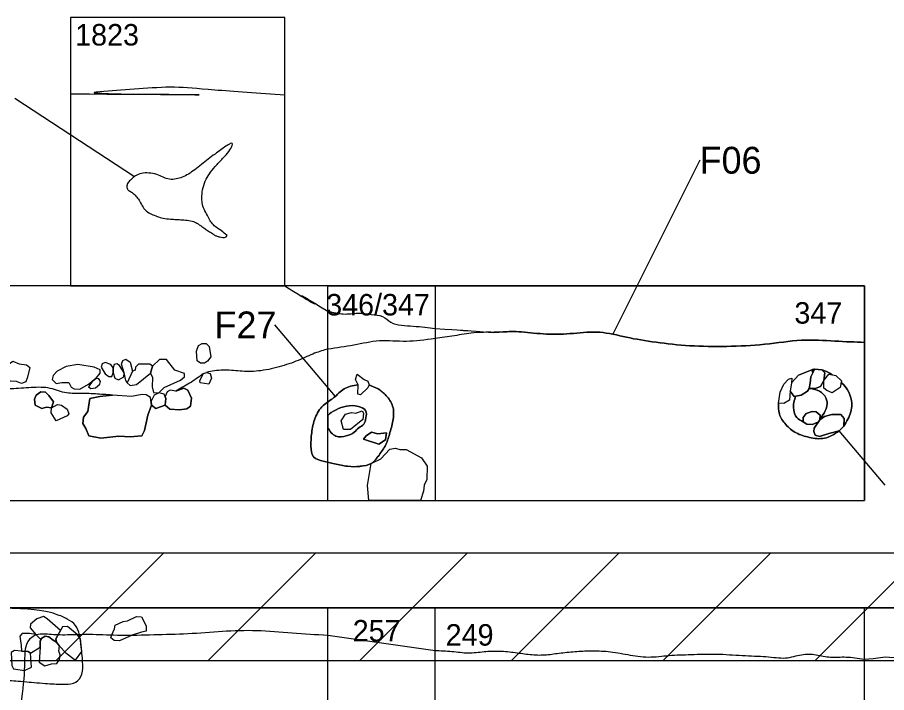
# Model space of a CAD drawing. Extents: x -271.8 to -179.5, y -302.5 to -251.
# Drawn here: x -257.79 to -241.59, y -263.58 to -251 of the extents above; entities that cross this region are included whole.
import ezdxf

# ---------------------------------------------------------------- set-up
doc = ezdxf.new("R2010")
doc.units = 0
for name, color, linetype in [('Brick', 7, 'Continuous'), ('Feature 15', 7, 'Continuous'), ('Feature Labels', 7, 'Continuous'), ('Fenceline Trench', 7, 'Continuous'), ('Limits of Excavation', 7, 'Continuous'), ('Mulberry Road Bed', 7, 'Continuous'), ('Pi Sunyer Trench', 7, 'Continuous'), ('Posthole', 7, 'Continuous'), ('Postmolds', 7, 'Continuous'), ('Quadrat Boundaries', 7, 'Continuous'), ('Quadrat Numbers', 7, 'Continuous'), ('Sediment Boundaries', 7, 'Continuous'), ('Stone', 7, 'Continuous'), ('Treehole Feature', 7, 'Continuous')]:
    doc.layers.add(name, color=color, linetype=linetype)

msp = doc.modelspace()

# ---------------------------------------------------------------- linework, layer by layer
at = {"layer": 'Brick'}
for p, q in [((-256.983, -262.424), (-257.231, -262.206)), ((-257.443, -262.499), (-257.56, -262.482)), ((-257.35, -262.595), (-257.443, -262.499)), ((-257.71, -262.811), (-257.587, -262.815))]:
    msp.add_line(p, q, dxfattribs=at)
for points in [[(-251.444, -258.022), (-251.438, -257.848), (-251.486, -257.746), (-251.456, -257.65), (-251.324, -257.746), (-251.258, -257.776), (-251.234, -257.848), (-251.258, -257.902), (-251.39, -258.034)], [(-242.967, -258.588), (-242.859, -258.539), (-242.832, -258.499), (-242.825, -258.413), (-242.898, -258.35), (-242.974, -258.343), (-243.086, -258.38), (-243.143, -258.456), (-243.143, -258.535), (-243.073, -258.578)], [(-255.883, -262.616), (-255.986, -262.612), (-256.044, -262.562), (-256.028, -262.507), (-255.975, -262.393), (-255.967, -262.328), (-255.814, -262.256), (-255.734, -262.244), (-255.565, -262.167), (-255.473, -262.171), (-255.389, -262.336), (-255.385, -262.439), (-255.473, -262.459), (-255.646, -262.511)], [(-256.587, -262.818), (-256.613, -262.579), (-256.675, -262.499), (-256.852, -262.351), (-256.944, -262.355), (-257.074, -262.581), (-257.059, -262.642), (-257.001, -262.719), (-256.886, -262.842), (-256.702, -262.979)], [(-257.001, -262.719), (-257.059, -262.642), (-257.12, -262.604), (-257.204, -262.543), (-257.269, -262.531), (-257.334, -262.566), (-257.365, -262.623), (-257.361, -262.734), (-257.384, -263.018), (-257.273, -263.083), (-257.15, -263.045), (-257.051, -263.037), (-257.001, -262.964), (-256.993, -262.876), (-257.016, -262.811)], [(-257.541, -262.849), (-257.587, -262.815), (-257.71, -262.811), (-257.844, -262.799), (-257.901, -262.834), (-257.89, -263.079), (-257.863, -263.14), (-257.656, -263.168), (-257.522, -263.106)]]:
    msp.add_lwpolyline(points, close=True, dxfattribs=at)
for points in [[(-257.231, -262.206), (-257.304, -262.164), (-257.426, -262.206), (-257.541, -262.305), (-257.549, -262.378), (-257.443, -262.499), (-257.35, -262.595)], [(-257.059, -262.642), (-257.074, -262.581), (-256.983, -262.424)], [(-257.56, -262.482), (-257.698, -262.482), (-257.74, -262.528), (-257.717, -262.704), (-257.71, -262.811)], [(-257.361, -262.734), (-257.365, -262.623), (-257.35, -262.595)], [(-257.35, -262.595), (-257.334, -262.566), (-257.269, -262.531), (-257.204, -262.543), (-257.12, -262.604), (-257.059, -262.642)], [(-257.587, -262.815), (-257.541, -262.849), (-257.361, -262.734)]]:
    msp.add_lwpolyline(points, dxfattribs=at)
at = {"layer": 'Feature 15'}
msp.add_line((-252, -262.511), (-250, -262.797), dxfattribs=at)
for points in [[(-222.4, -261), (-222.4, -262), (-260, -262), (-260, -272)], [(-242, -262.962), (-241.836, -262.949), (-241.614, -262.916), (-241.368, -262.936), (-241.185, -262.978), (-240.913, -262.972), (-240.674, -262.946), (-240.477, -262.952), (-240.287, -262.972), (-240, -262.975)]]:
    msp.add_lwpolyline(points, dxfattribs=at)
for points in [[(-258.089, -269.357), (-258.083, -269.305), (-258.035, -268.895), (-257.97, -268.088), (-257.904, -267.02), (-257.937, -266.15), (-257.804, -265.538), (-257.795, -264.845), (-257.747, -263.992), (-257.632, -263.201), (-257.669, -262.666), (-257.437, -262.459), (-257.165, -262.503), (-256.82, -262.505), (-256.398, -262.487), (-255.868, -262.521), (-255.249, -262.501), (-254.609, -262.489), (-253.966, -262.434), (-253.33, -262.409), (-252.668, -262.477), (-252.221, -262.5), (-252, -262.511)], [(-250, -262.797), (-249.902, -262.8), (-249.688, -262.808), (-249.38, -262.857), (-249.089, -262.814), (-248.805, -262.801), (-248.504, -262.833), (-248.23, -262.878), (-247.96, -262.888), (-247.695, -262.845), (-247.399, -262.817), (-247.104, -262.799), (-246.782, -262.808), (-246.414, -262.875), (-246.028, -262.94), (-245.64, -262.881), (-245.241, -262.875), (-244.766, -262.853), (-244.267, -262.898), (-243.822, -262.902), (-243.461, -262.965), (-243.172, -262.856), (-242.899, -262.866), (-242.637, -262.939), (-242.344, -262.904), (-242.124, -262.941), (-242, -262.962)]]:
    msp.add_open_spline(points, degree=3, dxfattribs=at)
at = {"layer": 'Feature Labels'}
for p, q in [((-257.833, -252.506), (-255.606, -253.964)), ((-245.071, -253.662), (-246.69, -256.903)), ((-252.998, -256.731), (-251.863, -258.066)), ((-241.614, -259.715), (-242.471, -258.707))]:
    msp.add_line(p, q, dxfattribs=at)
at = {"layer": 'Fenceline Trench'}
for p, q in [((-242.928, -257.553), (-242.795, -257.566)), ((-242.382, -258.618), (-242.471, -258.707))]:
    msp.add_line(p, q, dxfattribs=at)
for points in [[(-250.273, -260), (-242, -260), (-242, -257.056)], [(-243.358, -257.811), (-243.229, -257.668), (-242.98, -257.569)], [(-254.261, -257.615), (-254.193, -257.639), (-254.172, -257.725), (-254.22, -257.832), (-254.382, -257.811), (-254.389, -257.767), (-254.316, -257.639)], [(-251.438, -257.848), (-251.486, -257.746), (-251.456, -257.65), (-251.324, -257.746), (-251.258, -257.776), (-251.234, -257.848)], [(-243.599, -258.191), (-243.573, -257.986), (-243.503, -257.837), (-243.414, -257.741), (-243.351, -257.721), (-243.358, -257.811)], [(-242.598, -257.66), (-242.531, -257.672), (-242.428, -257.774), (-242.433, -257.8)], [(-260, -257.795), (-260, -260), (-251.24, -260)], [(-254.836, -257.963), (-254.688, -257.908), (-254.613, -257.949), (-254.544, -258.097), (-254.561, -258.242), (-254.63, -258.293), (-254.764, -258.311), (-254.947, -258.3), (-255.033, -258.225)], [(-257.151, -258.273), (-257.244, -258.263), (-257.334, -258.287), (-257.458, -258.228), (-257.471, -258.114), (-257.437, -258.042), (-257.351, -257.98), (-257.265, -257.984), (-257.203, -258.049)], [(-257.203, -258.049), (-257.113, -258.163), (-257.151, -258.273)], [(-255.285, -258.225), (-255.354, -258.414), (-255.416, -258.696), (-255.471, -258.796), (-255.688, -258.817), (-255.894, -258.803), (-256.235, -258.844), (-256.456, -258.8), (-256.514, -258.662), (-256.566, -258.569), (-256.555, -258.452), (-256.476, -258.342), (-256.438, -258.104), (-256.249, -258.063), (-256.015, -258.039)], [(-257.151, -258.273), (-257.041, -258.214), (-256.965, -258.228), (-256.858, -258.3), (-256.827, -258.386), (-256.862, -258.428), (-257.065, -258.517), (-257.155, -258.369), (-257.151, -258.273)], [(-255.033, -258.225), (-255.205, -258.287), (-255.285, -258.225)], [(-251.192, -259.314), (-251.012, -259.224), (-250.843, -259.044), (-250.741, -259.026), (-250.657, -259.05), (-250.543, -259.05), (-250.255, -259.206), (-250.152, -259.362), (-250.159, -259.614), (-250.207, -259.717), (-250.219, -259.831), (-250.273, -260)], [(-251.24, -260), (-251.264, -259.723), (-251.192, -259.314)]]:
    msp.add_lwpolyline(points, dxfattribs=at)
for points, degree in [([(-248.923, -256.869), (-249.037, -256.868), (-249.285, -256.867), (-249.641, -256.936), (-249.887, -256.969), (-250, -256.984)], 3), ([(-242, -257.056), (-242.164, -257.05), (-242.547, -257.037), (-243.163, -256.988), (-243.855, -257.107), (-244.569, -257.136), (-245.262, -257.13), (-245.9, -257.055), (-246.44, -256.969), (-246.936, -256.835), (-247.417, -256.894), (-247.926, -256.917), (-248.416, -256.847), (-248.752, -256.861), (-248.914, -256.868), (-248.923, -256.869)], 3), ([(-250, -256.984), (-250.199, -257.012), (-250.534, -257.058), (-251.048, -257.002), (-251.511, -257.116), (-251.841, -257.16), (-252, -257.182)], 3), ([(-252, -257.182), (-252.08, -257.203), (-252.234, -257.246), (-252.545, -257.395), (-252.902, -257.52), (-253.306, -257.604), (-253.641, -257.599), (-253.959, -257.555), (-254.164, -257.596), (-254.261, -257.615)], 3), ([(-242.98, -257.569), (-242.963, -257.564), (-242.945, -257.558), (-242.928, -257.553)], 2), ([(-242.795, -257.566), (-242.76, -257.578), (-242.691, -257.602), (-242.629, -257.641), (-242.598, -257.66)], 3), ([(-254.316, -257.639), (-254.407, -257.703), (-254.575, -257.82), (-254.754, -257.918), (-254.836, -257.963)], 3), ([(-256.015, -258.039), (-256.125, -258.031), (-256.34, -258.015), (-256.631, -258.003), (-256.903, -258.014), (-257.208, -257.879), (-257.569, -257.902), (-257.834, -257.918), (-257.937, -257.924)], 3), ([(-251.192, -259.314), (-251.242, -259.344), (-251.404, -259.372), (-251.628, -259.377), (-251.884, -259.311), (-252.086, -259.277), (-252.298, -259.214), (-252.325, -258.991), (-252.308, -258.749), (-252.254, -258.455), (-252.102, -258.213), (-251.877, -258.102), (-251.716, -257.894), (-251.537, -257.864), (-251.438, -257.848)], 3), ([(-251.234, -257.848), (-251.178, -257.869), (-251.063, -257.914), (-250.911, -258.037), (-250.77, -258.237), (-250.771, -258.485), (-250.845, -258.741), (-250.907, -258.967), (-251.051, -259.16), (-251.133, -259.279), (-251.192, -259.314)], 3), ([(-242.433, -257.8), (-242.41, -257.824), (-242.342, -257.893), (-242.236, -258.069), (-242.227, -258.355), (-242.331, -258.532), (-242.382, -258.618)], 3), ([(-242.471, -258.707), (-242.563, -258.766), (-242.737, -258.877), (-243.033, -258.83), (-243.282, -258.759), (-243.474, -258.591), (-243.608, -258.398), (-243.602, -258.249), (-243.599, -258.191)], 3)]:
    msp.add_open_spline(points, degree=degree, dxfattribs=at)
at = {"layer": 'Limits of Excavation'}
for points in [[(-252.8, -256), (-252.8, -251), (-256.8, -251), (-256.8, -256)], [(-256.8, -256), (-260, -256), (-260, -260), (-242, -260), (-242, -256), (-252.8, -256)], [(-222.4, -262), (-260, -262), (-260, -274.5), (-260.5, -274.5), (-260.5, -280.5), (-260, -280.5), (-260, -282.5), (-230, -282.5)]]:
    msp.add_lwpolyline(points, dxfattribs=at)
at = {"layer": 'Mulberry Road Bed'}
for points in [[(-252.8, -252.449), (-253.28, -252.415), (-254.258, -252.349), (-254.839, -252.283), (-255.535, -252.332), (-256.182, -252.382), (-256.8, -252.432), (-252.8, -252.449), (-256.8, -252.432)], [(-256.8, -256), (-252.8, -256), (-256.8, -256), (-252.8, -256)], [(-252.8, -256), (-252.317, -256.313), (-252, -256.472), (-252.8, -256), (-252, -256.472)], [(-252, -256.472), (-251.898, -256.499), (-251.717, -256.548), (-251.432, -256.496), (-251.191, -256.543), (-250.967, -256.548), (-250.839, -256.699), (-250.632, -256.743), (-250.407, -256.75), (-250.193, -256.775), (-250.063, -256.789), (-250, -256.796)], [(-250, -256.796), (-248.923, -256.869), (-250, -256.796), (-248.923, -256.869)], [(-248.923, -256.869), (-248.914, -256.868), (-248.752, -256.861), (-248.416, -256.847), (-247.926, -256.917), (-247.417, -256.894), (-246.936, -256.835), (-246.44, -256.969), (-245.9, -257.055), (-245.262, -257.13), (-244.569, -257.136), (-243.855, -257.107), (-243.163, -256.988), (-242.547, -257.037), (-242.164, -257.05), (-242, -257.056)]]:
    msp.add_open_spline(points, degree=3, dxfattribs=at)
at = {"layer": 'Pi Sunyer Trench'}
for p, q in [((-257.062, -262.984), (-255.062, -260.984)), ((-254.234, -262.984), (-252.234, -260.984)), ((-251.405, -262.984), (-249.405, -260.984)), ((-248.577, -262.984), (-246.577, -260.984)), ((-245.749, -262.984), (-243.749, -260.984)), ((-242.92, -262.984), (-240.92, -260.984))]:
    msp.add_line(p, q, dxfattribs=at)
for points in [[(-220.447, -260.984), (-257.947, -260.984), (-257.947, -257.234), (-259.947, -257.234), (-259.947, -260.984), (-267.813, -260.984)], [(-220.447, -270.984), (-257.947, -270.984), (-257.947, -262.984), (-220.447, -262.984)]]:
    msp.add_lwpolyline(points, dxfattribs=at)
at = {"layer": 'Posthole'}
for p, q in [((-242.98, -257.569), (-242.962, -257.625)), ((-242.962, -257.625), (-242.928, -257.553)), ((-252, -258.641), (-252, -258.419))]:
    msp.add_line(p, q, dxfattribs=at)
for points in [[(-242.795, -257.566), (-242.739, -257.625), (-242.759, -257.768)], [(-242.759, -257.768), (-242.666, -257.649), (-242.598, -257.66)], [(-251.234, -257.848), (-251.258, -257.902), (-251.39, -258.034), (-251.444, -258.022), (-251.438, -257.848)], [(-242.759, -257.768), (-242.822, -257.88), (-242.901, -257.907), (-243.03, -257.913)], [(-242.433, -257.8), (-242.454, -257.9), (-242.603, -257.999), (-242.699, -257.953), (-242.759, -257.91), (-242.759, -257.768)], [(-243.387, -257.966), (-243.397, -258.132), (-243.5, -258.198), (-243.599, -258.191)], [(-243.278, -258.059), (-243.308, -258.066), (-243.387, -257.966)], [(-242.832, -258.499), (-242.742, -258.436), (-242.61, -258.403), (-242.527, -258.403), (-242.441, -258.4), (-242.378, -258.473), (-242.382, -258.618)], [(-242.859, -258.539), (-242.967, -258.588), (-243.073, -258.578), (-243.143, -258.535)], [(-242.471, -258.707), (-242.666, -258.754), (-242.838, -258.81), (-242.918, -258.787), (-242.944, -258.714), (-242.937, -258.655), (-242.859, -258.539)], [(-251.072, -258.761), (-250.909, -258.743), (-250.927, -258.875), (-251.054, -258.954), (-251.336, -258.857), (-251.288, -258.797), (-251.186, -258.731), (-251.072, -258.761)]]:
    msp.add_lwpolyline(points, dxfattribs=at)
for points, degree in [([(-242.928, -257.553), (-242.945, -257.558), (-242.963, -257.564), (-242.98, -257.569)], 2), ([(-242.598, -257.66), (-242.629, -257.641), (-242.691, -257.602), (-242.76, -257.578), (-242.795, -257.566)], 3), ([(-251.438, -257.848), (-251.537, -257.864), (-251.716, -257.894), (-251.877, -258.102), (-252.102, -258.213), (-252.254, -258.455), (-252.308, -258.749), (-252.325, -258.991), (-252.298, -259.214), (-252.086, -259.277), (-251.884, -259.311), (-251.628, -259.377), (-251.404, -259.372), (-251.169, -259.331), (-251.051, -259.16), (-250.907, -258.967), (-250.845, -258.741), (-250.771, -258.485), (-250.77, -258.237), (-250.911, -258.037), (-251.063, -257.914), (-251.178, -257.869), (-251.234, -257.848)], 3), ([(-243.03, -257.913), (-242.956, -257.927), (-242.824, -257.95), (-242.701, -258.087), (-242.685, -258.244), (-242.751, -258.374), (-242.806, -258.459), (-242.832, -258.499)], 3), ([(-242.382, -258.618), (-242.331, -258.532), (-242.227, -258.355), (-242.236, -258.069), (-242.342, -257.893), (-242.41, -257.824), (-242.433, -257.8)], 3), ([(-243.143, -258.535), (-243.186, -258.515), (-243.28, -258.472), (-243.32, -258.313), (-243.329, -258.171), (-243.292, -258.091), (-243.278, -258.059)], 3), ([(-252, -258.419), (-251.972, -258.376), (-251.848, -258.307), (-251.659, -258.231), (-251.511, -258.23), (-251.432, -258.25)], 3), ([(-243.599, -258.191), (-243.602, -258.249), (-243.608, -258.398), (-243.474, -258.591), (-243.282, -258.759), (-243.033, -258.83), (-242.737, -258.877), (-242.563, -258.766), (-242.471, -258.707)], 3), ([(-251.432, -258.25), (-251.375, -258.265), (-251.266, -258.311), (-251.294, -258.468), (-251.316, -258.597), (-251.433, -258.636), (-251.5, -258.737), (-251.646, -258.806), (-251.858, -258.837), (-251.968, -258.717), (-252, -258.641)], 3)]:
    msp.add_open_spline(points, degree=degree, dxfattribs=at)
at = {"layer": 'Postmolds'}
msp.add_line((-252, -258.419), (-252, -258.641), dxfattribs=at)
for points in [[(-243.03, -257.913), (-243.063, -257.963), (-243.179, -258.039), (-243.278, -258.059)], [(-251.36, -258.329), (-251.336, -258.377), (-251.348, -258.491), (-251.576, -258.677), (-251.708, -258.677), (-251.756, -258.515), (-251.672, -258.395), (-251.558, -258.365), (-251.48, -258.377), (-251.36, -258.329)], [(-243.143, -258.535), (-243.143, -258.456), (-243.086, -258.38), (-242.974, -258.343), (-242.898, -258.35), (-242.825, -258.413), (-242.832, -258.499)]]:
    msp.add_lwpolyline(points, dxfattribs=at)
for points in [[(-242.832, -258.499), (-242.806, -258.459), (-242.751, -258.374), (-242.685, -258.244), (-242.701, -258.087), (-242.824, -257.95), (-242.956, -257.927), (-243.03, -257.913)], [(-243.278, -258.059), (-243.292, -258.091), (-243.329, -258.171), (-243.32, -258.313), (-243.28, -258.472), (-243.186, -258.515), (-243.143, -258.535)], [(-251.432, -258.25), (-251.511, -258.23), (-251.659, -258.231), (-251.848, -258.307), (-251.972, -258.376), (-252, -258.419)], [(-252, -258.641), (-251.968, -258.717), (-251.858, -258.837), (-251.646, -258.806), (-251.5, -258.737), (-251.433, -258.636), (-251.316, -258.597), (-251.294, -258.468), (-251.266, -258.311), (-251.375, -258.265), (-251.432, -258.25)]]:
    msp.add_open_spline(points, degree=3, dxfattribs=at)
at = {"layer": 'Quadrat Boundaries'}
for p, q in [((-252.8, -251), (-256.8, -251)), ((-256.8, -251), (-256.8, -256)), ((-252.8, -256), (-252.8, -251)), ((-252, -256), (-260, -256)), ((-252, -260), (-252, -256)), ((-252, -256), (-250, -256)), ((-250, -256), (-250, -260)), ((-250, -256), (-242, -256)), ((-242, -256), (-242, -260)), ((-260, -260), (-252, -260)), ((-252, -260), (-250, -260)), ((-250, -260), (-242, -260)), ((-260, -262), (-252, -262)), ((-252, -262), (-250, -262)), ((-252, -270), (-252, -262)), ((-250, -262), (-242, -262)), ((-250, -270), (-250, -262)), ((-242, -262), (-240, -262)), ((-242, -270), (-242, -262))]:
    msp.add_line(p, q, dxfattribs=at)
at = {"layer": 'Sediment Boundaries'}
msp.add_open_spline([(-258.8, -262), (-258.754, -262.254), (-258.617, -262.694), (-258.525, -263.043), (-258.433, -263.245), (-258.314, -263.327), (-257.984, -263.355), (-257.809, -263.364), (-257.668, -263.377), (-257.185, -263.419), (-256.938, -263.428), (-256.736, -263.428), (-256.58, -263.3), (-256.561, -263.08), (-256.598, -262.713), (-256.625, -262.497), (-256.69, -262.318), (-256.855, -262.208), (-257.039, -262.125), (-257.47, -262), (-258.8, -262), (-257.47, -262)], degree=3, dxfattribs=at)
at = {"layer": 'Stone'}
for points in [[(-254.303, -257.443), (-254.375, -257.446), (-254.434, -257.398), (-254.451, -257.219), (-254.409, -257.116), (-254.341, -257.078), (-254.268, -257.078), (-254.213, -257.133), (-254.182, -257.326), (-254.244, -257.405)], [(-257.712, -257.825), (-257.805, -257.784), (-257.922, -257.777), (-258.022, -257.715), (-258.046, -257.67), (-257.957, -257.467), (-257.871, -257.408), (-257.754, -257.457), (-257.619, -257.477), (-257.554, -257.526), (-257.599, -257.705), (-257.633, -257.791)], [(-255.642, -257.591), (-255.742, -257.811), (-255.769, -257.767), (-255.798, -257.625), (-255.845, -257.46), (-255.821, -257.395), (-255.766, -257.371), (-255.683, -257.426)], [(-255.267, -257.501), (-255.305, -257.632), (-255.267, -257.712), (-255.274, -257.884), (-255.253, -257.987), (-255.15, -257.994), (-255.05, -257.897), (-254.75, -257.76), (-254.671, -257.698), (-254.671, -257.636), (-254.85, -257.577), (-255.009, -257.374), (-255.139, -257.374)], [(-257.044, -257.591), (-257.12, -257.674), (-257.141, -257.749), (-257.065, -257.822), (-256.958, -257.801), (-256.827, -257.804), (-256.783, -257.891), (-256.728, -257.922), (-256.621, -257.925), (-256.463, -257.835), (-256.325, -257.732), (-256.242, -257.629), (-256.242, -257.57), (-256.359, -257.515), (-256.659, -257.467), (-256.876, -257.508)], [(-256.153, -257.433), (-256.208, -257.457), (-256.228, -257.519), (-256.149, -257.643), (-256.084, -257.694), (-256.025, -257.691), (-256.005, -257.625), (-256.005, -257.532), (-256.046, -257.47)], [(-256.005, -257.532), (-256.005, -257.625), (-255.974, -257.722), (-255.905, -257.753), (-255.805, -257.701), (-255.798, -257.625), (-255.884, -257.488), (-255.936, -257.457), (-255.984, -257.47)], [(-255.642, -257.591), (-255.742, -257.811), (-255.683, -257.86), (-255.566, -257.839), (-255.305, -257.632), (-255.267, -257.501), (-255.318, -257.464), (-255.528, -257.464), (-255.584, -257.519), (-255.59, -257.574)], [(-243.03, -257.913), (-243.01, -257.817), (-242.997, -257.698), (-242.962, -257.625), (-242.98, -257.569), (-243.229, -257.668), (-243.358, -257.811), (-243.387, -257.966), (-243.308, -258.066), (-243.179, -258.039), (-243.063, -257.963)], [(-242.759, -257.768), (-242.739, -257.625), (-242.795, -257.566), (-242.928, -257.553), (-242.997, -257.698), (-243.01, -257.817), (-243.03, -257.913), (-242.901, -257.907), (-242.822, -257.88)], [(-256.325, -257.732), (-256.394, -257.784), (-256.463, -257.887), (-256.418, -257.918), (-256.332, -257.901), (-256.252, -257.832), (-256.239, -257.787), (-256.27, -257.736)], [(-254.382, -257.811), (-254.389, -257.767), (-254.316, -257.639), (-254.261, -257.615), (-254.193, -257.639), (-254.172, -257.725), (-254.22, -257.832)], [(-243.358, -257.811), (-243.387, -257.966), (-243.397, -258.132), (-243.5, -258.198), (-243.599, -258.191), (-243.573, -257.986), (-243.503, -257.837), (-243.414, -257.741), (-243.351, -257.721)], [(-242.454, -257.9), (-242.603, -257.999), (-242.699, -257.953), (-242.759, -257.91), (-242.759, -257.768), (-242.666, -257.649), (-242.531, -257.672), (-242.428, -257.774)], [(-255.034, -258.063), (-255.019, -258.104), (-255.033, -258.225), (-254.947, -258.3), (-254.764, -258.311), (-254.63, -258.293), (-254.561, -258.242), (-254.544, -258.097), (-254.613, -257.949), (-254.688, -257.908), (-254.836, -257.963), (-254.943, -257.949), (-254.998, -257.977)], [(-257.265, -257.984), (-257.351, -257.98), (-257.437, -258.042), (-257.471, -258.114), (-257.458, -258.228), (-257.334, -258.287), (-257.244, -258.263), (-257.151, -258.273), (-257.113, -258.163), (-257.203, -258.049)], [(-256.438, -258.104), (-256.476, -258.342), (-256.555, -258.452), (-256.566, -258.569), (-256.514, -258.662), (-256.456, -258.8), (-256.235, -258.844), (-255.894, -258.803), (-255.688, -258.817), (-255.471, -258.796), (-255.416, -258.696), (-255.354, -258.414), (-255.285, -258.225), (-255.306, -258.083), (-255.385, -258.032), (-255.464, -258.025), (-255.66, -258.063), (-256.015, -258.039), (-256.249, -258.063)], [(-255.15, -257.994), (-255.239, -258.042), (-255.295, -258.154), (-255.285, -258.225), (-255.205, -258.287), (-255.033, -258.225), (-255.019, -258.104), (-255.05, -258.021)], [(-256.827, -258.386), (-256.862, -258.428), (-257.065, -258.517), (-257.155, -258.369), (-257.151, -258.273), (-257.041, -258.214), (-256.965, -258.228), (-256.858, -258.3)], [(-251.36, -258.329), (-251.336, -258.377), (-251.348, -258.491), (-251.576, -258.677), (-251.708, -258.677), (-251.756, -258.515), (-251.672, -258.395), (-251.558, -258.365), (-251.48, -258.377)], [(-242.832, -258.499), (-242.937, -258.655), (-242.944, -258.714), (-242.918, -258.787), (-242.838, -258.81), (-242.666, -258.754), (-242.471, -258.707), (-242.382, -258.618), (-242.378, -258.473), (-242.441, -258.4), (-242.527, -258.403), (-242.61, -258.403), (-242.742, -258.436)], [(-251.186, -258.731), (-251.288, -258.797), (-251.336, -258.857), (-251.054, -258.954), (-250.927, -258.875), (-250.909, -258.743), (-251.072, -258.761)], [(-251.24, -260), (-251.264, -259.723), (-251.192, -259.314), (-251.012, -259.224), (-250.843, -259.044), (-250.741, -259.026), (-250.657, -259.05), (-250.543, -259.05), (-250.255, -259.206), (-250.152, -259.362), (-250.159, -259.614), (-250.207, -259.717), (-250.219, -259.831), (-250.273, -260)]]:
    msp.add_lwpolyline(points, close=True, dxfattribs=at)
at = {"layer": 'Treehole Feature'}
msp.add_open_spline([(-253.877, -255.067), (-253.899, -255.109), (-254.009, -255.097), (-254.062, -255.078), (-254.115, -255.06), (-254.164, -255.018), (-254.247, -254.969), (-254.312, -254.927), (-254.383, -254.87), (-254.414, -254.855), (-254.47, -254.81), (-254.591, -254.783), (-254.716, -254.772), (-254.826, -254.765), (-254.928, -254.761), (-255.079, -254.742), (-255.181, -254.712), (-255.291, -254.666), (-255.386, -254.613), (-255.446, -254.545), (-255.507, -254.424), (-255.559, -254.348), (-255.628, -254.273), (-255.699, -254.235), (-255.745, -254.205), (-255.749, -254.133), (-255.733, -254.08), (-255.665, -254.016), (-255.59, -253.951), (-255.48, -253.898), (-255.34, -253.895), (-255.181, -253.921), (-255.075, -253.978), (-254.954, -254.027), (-254.822, -254.012), (-254.72, -253.985), (-254.595, -253.921), (-254.486, -253.842), (-254.353, -253.74), (-254.236, -253.645), (-254.1, -253.543), (-253.99, -253.463), (-253.903, -253.403), (-253.809, -253.342), (-253.778, -253.342), (-253.775, -253.376), (-253.816, -253.46), (-253.922, -253.592), (-254.07, -253.743), (-254.194, -253.887), (-254.27, -254.012), (-254.334, -254.167), (-254.353, -254.341), (-254.346, -254.424), (-254.331, -254.549), (-254.255, -254.662), (-254.21, -254.772), (-254.153, -254.848), (-254.085, -254.916), (-253.983, -254.973), (-253.877, -255.067), (-253.877, -255.067), (-253.877, -255.067)], degree=3, dxfattribs=at)

# ---------------------------------------------------------------- texts
at = {"layer": 'Feature Labels'}
for s, p in [('F06', (-245.071, -253.912)), ('F27', (-254.113, -256.981))]:
    msp.add_text(s, height=0.5, dxfattribs=at).set_placement(p)
at = {"layer": 'Quadrat Numbers'}
for s, p in [('1823', (-256.711, -251.524)), ('346/347', (-252.032, -256.554)), ('347', (-243.305, -256.707)), ('257', (-251.538, -262.63)), ('249', (-249.805, -262.707))]:
    msp.add_text(s, height=0.4, dxfattribs=at).set_placement(p)

doc.saveas('drawing.dxf')
